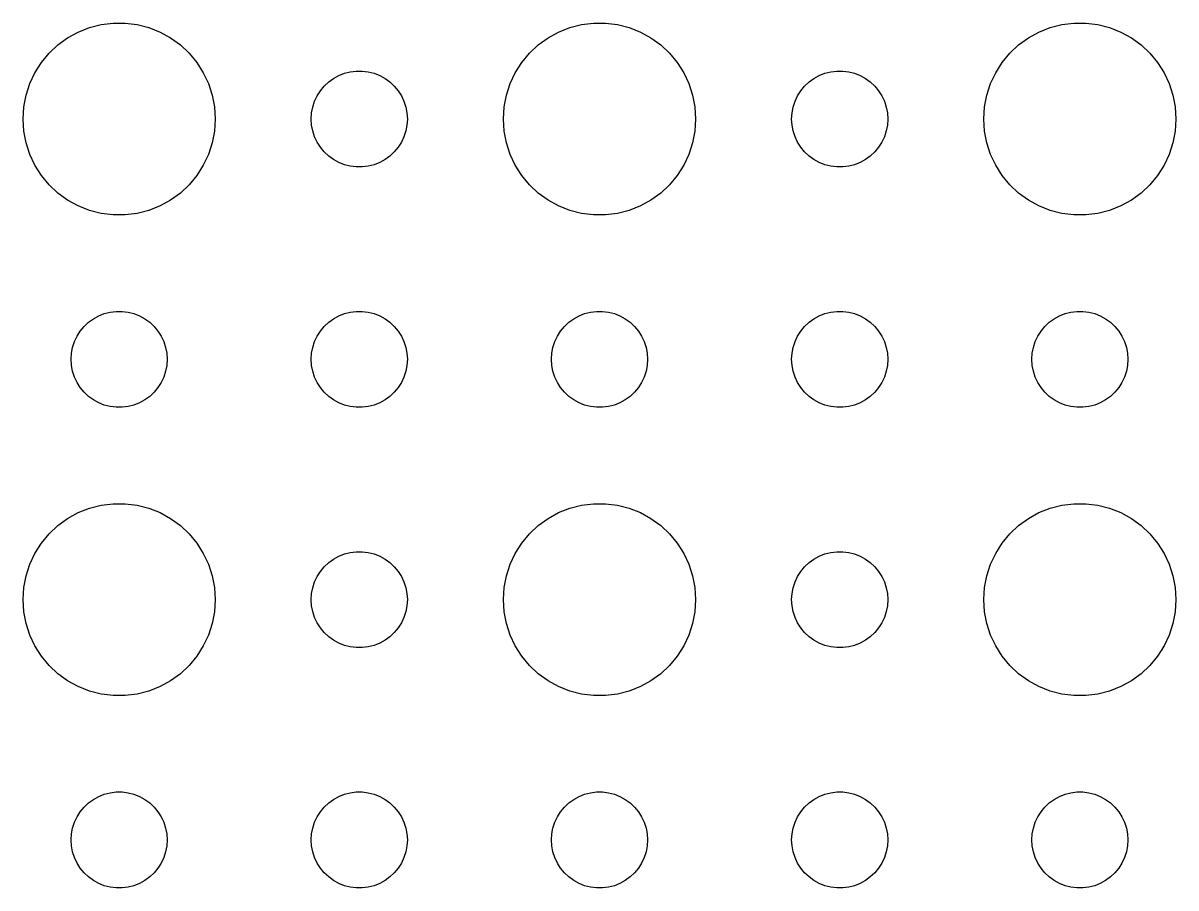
# Model space of a CAD drawing. Header units: metres. Extents: x -150 to 150, y -112 to 112.
# Drawn here: x 34.5 to 70.5, y -84 to -57.01 of the extents above; entities that cross this region are included whole.
import ezdxf

# ---------------------------------------------------------------- set-up
doc = ezdxf.new("R2010")
doc.units = ezdxf.units.M

msp = doc.modelspace()

# ---------------------------------------------------------------- linework, layer by layer
for p, q in [((36.2227, -57.2855), (36.5729, -57.1468)), ((36.5729, -57.1468), (36.9379, -57.0531)), ((36.9379, -57.0531), (37.3116, -57.0059)), ((37.3116, -57.0059), (37.6884, -57.0059)), ((37.6884, -57.0059), (38.0621, -57.0531)), ((38.0621, -57.0531), (38.427, -57.1468)), ((38.427, -57.1468), (38.7773, -57.2855)), ((51.2227, -57.2855), (51.5729, -57.1468)), ((51.5729, -57.1468), (51.9379, -57.0531)), ((51.9379, -57.0531), (52.3116, -57.0059)), ((52.3116, -57.0059), (52.6884, -57.0059)), ((52.6884, -57.0059), (53.0621, -57.0531)), ((53.0621, -57.0531), (53.427, -57.1468)), ((53.427, -57.1468), (53.7773, -57.2855)), ((66.2227, -57.2855), (66.573, -57.1468)), ((66.573, -57.1468), (66.9379, -57.0531)), ((66.9379, -57.0531), (67.3116, -57.0059)), ((67.3116, -57.0059), (67.6884, -57.0059)), ((67.6884, -57.0059), (68.0621, -57.0531)), ((68.0621, -57.0531), (68.427, -57.1468)), ((68.427, -57.1468), (68.7773, -57.2855)), ((35.5877, -57.6885), (35.8925, -57.467)), ((35.8925, -57.467), (36.2227, -57.2855)), ((38.7773, -57.2855), (39.1075, -57.467)), ((39.1075, -57.467), (39.4123, -57.6885)), ((50.5877, -57.6885), (50.8925, -57.467)), ((50.8925, -57.467), (51.2227, -57.2855)), ((53.7773, -57.2855), (54.1075, -57.467)), ((54.1075, -57.467), (54.4123, -57.6885)), ((65.5877, -57.6885), (65.8925, -57.467)), ((65.8925, -57.467), (66.2227, -57.2855)), ((68.7773, -57.2855), (69.1075, -57.467)), ((69.1075, -57.467), (69.4123, -57.6885)), ((35.0729, -58.2366), (35.3131, -57.9464)), ((35.3131, -57.9464), (35.5877, -57.6885)), ((39.4123, -57.6885), (39.6869, -57.9464)), ((39.6869, -57.9464), (39.927, -58.2366)), ((50.0729, -58.2366), (50.3131, -57.9464)), ((50.3131, -57.9464), (50.5877, -57.6885)), ((54.4123, -57.6885), (54.6869, -57.9464)), ((54.6869, -57.9464), (54.927, -58.2366)), ((65.073, -58.2366), (65.3131, -57.9464)), ((65.3131, -57.9464), (65.5877, -57.6885)), ((69.4123, -57.6885), (69.6869, -57.9464)), ((69.6869, -57.9464), (69.927, -58.2366)), ((34.8711, -58.5547), (35.0729, -58.2366)), ((39.927, -58.2366), (40.1289, -58.5547)), ((49.8711, -58.5547), (50.0729, -58.2366)), ((54.927, -58.2366), (55.1289, -58.5547)), ((64.8711, -58.5547), (65.073, -58.2366)), ((69.927, -58.2366), (70.1289, -58.5547)), ((34.7107, -58.8956), (34.8711, -58.5547)), ((40.1289, -58.5547), (40.2893, -58.8956)), ((44.1963, -58.7335), (44.3613, -58.6428)), ((44.3613, -58.6428), (44.5365, -58.5734)), ((44.5365, -58.5734), (44.7189, -58.5266)), ((44.7189, -58.5266), (44.9058, -58.503)), ((44.9058, -58.503), (45.0942, -58.503)), ((45.0942, -58.503), (45.2811, -58.5266)), ((45.2811, -58.5266), (45.4635, -58.5734)), ((45.4635, -58.5734), (45.6387, -58.6428)), ((45.6387, -58.6428), (45.8037, -58.7335)), ((49.7107, -58.8956), (49.8711, -58.5547)), ((55.1289, -58.5547), (55.2893, -58.8956)), ((59.1963, -58.7335), (59.3613, -58.6428)), ((59.3613, -58.6428), (59.5365, -58.5734)), ((59.5365, -58.5734), (59.7189, -58.5266)), ((59.7189, -58.5266), (59.9058, -58.503)), ((59.9058, -58.503), (60.0942, -58.503)), ((60.0942, -58.503), (60.2811, -58.5266)), ((60.2811, -58.5266), (60.4635, -58.5734)), ((60.4635, -58.5734), (60.6387, -58.6428)), ((60.6387, -58.6428), (60.8037, -58.7335)), ((64.7107, -58.8956), (64.8711, -58.5547)), ((70.1289, -58.5547), (70.2893, -58.8956)), ((34.5942, -59.2539), (34.7107, -58.8956)), ((40.2893, -58.8956), (40.4057, -59.2539)), ((43.7865, -59.1183), (43.9065, -58.9732)), ((43.9065, -58.9732), (44.0439, -58.8442)), ((44.0439, -58.8442), (44.1963, -58.7335)), ((45.8037, -58.7335), (45.9561, -58.8442)), ((45.9561, -58.8442), (46.0934, -58.9732)), ((46.0934, -58.9732), (46.2135, -59.1183)), ((49.5942, -59.2539), (49.7107, -58.8956)), ((55.2893, -58.8956), (55.4057, -59.2539)), ((58.7865, -59.1183), (58.9065, -58.9732)), ((58.9065, -58.9732), (59.0439, -58.8442)), ((59.0439, -58.8442), (59.1963, -58.7335)), ((60.8037, -58.7335), (60.9561, -58.8442)), ((60.9561, -58.8442), (61.0934, -58.9732)), ((61.0934, -58.9732), (61.2135, -59.1183)), ((64.5943, -59.2539), (64.7107, -58.8956)), ((70.2893, -58.8956), (70.4057, -59.2539)), ((34.5237, -59.624), (34.5942, -59.2539)), ((40.4057, -59.2539), (40.4763, -59.624)), ((43.6053, -59.4478), (43.6855, -59.2774)), ((43.6855, -59.2774), (43.7865, -59.1183)), ((46.2135, -59.1183), (46.3145, -59.2774)), ((46.3145, -59.2774), (46.3947, -59.4478)), ((49.5237, -59.624), (49.5942, -59.2539)), ((55.4057, -59.2539), (55.4763, -59.624)), ((58.6053, -59.4478), (58.6855, -59.2774)), ((58.6855, -59.2774), (58.7865, -59.1183)), ((61.2135, -59.1183), (61.3145, -59.2774)), ((61.3145, -59.2774), (61.3947, -59.4478)), ((64.5237, -59.624), (64.5943, -59.2539)), ((70.4057, -59.2539), (70.4763, -59.624)), ((34.5, -60), (34.5237, -59.624)), ((40.4763, -59.624), (40.5, -60)), ((43.5118, -59.812), (43.5471, -59.627)), ((43.5471, -59.627), (43.6053, -59.4478)), ((46.3947, -59.4478), (46.4529, -59.627)), ((46.4529, -59.627), (46.4882, -59.812)), ((49.5, -60), (49.5237, -59.624)), ((55.4763, -59.624), (55.5, -60)), ((58.5118, -59.812), (58.5471, -59.627)), ((58.5471, -59.627), (58.6053, -59.4478)), ((61.3947, -59.4478), (61.4529, -59.627)), ((61.4529, -59.627), (61.4882, -59.812)), ((64.5, -60), (64.5237, -59.624)), ((70.4763, -59.624), (70.5, -60)), ((34.5237, -60.376), (34.5, -60)), ((40.5, -60), (40.4763, -60.376)), ((43.5, -60), (43.5118, -59.812)), ((43.5118, -60.188), (43.5, -60)), ((46.4882, -59.812), (46.5, -60)), ((46.5, -60), (46.4882, -60.188)), ((49.5237, -60.376), (49.5, -60)), ((55.5, -60), (55.4763, -60.376)), ((58.5, -60), (58.5118, -59.812)), ((58.5118, -60.188), (58.5, -60)), ((61.4882, -59.812), (61.5, -60)), ((61.5, -60), (61.4882, -60.188)), ((64.5237, -60.376), (64.5, -60)), ((70.5, -60), (70.4763, -60.376)), ((34.5942, -60.7461), (34.5237, -60.376)), ((40.4763, -60.376), (40.4057, -60.7461)), ((43.5471, -60.373), (43.5118, -60.188)), ((43.6053, -60.5522), (43.5471, -60.373)), ((46.4529, -60.373), (46.3947, -60.5522)), ((46.4882, -60.188), (46.4529, -60.373)), ((49.5942, -60.7461), (49.5237, -60.376)), ((55.4763, -60.376), (55.4057, -60.7461)), ((58.5471, -60.373), (58.5118, -60.188)), ((58.6053, -60.5522), (58.5471, -60.373)), ((61.4529, -60.373), (61.3947, -60.5522)), ((61.4882, -60.188), (61.4529, -60.373)), ((64.5943, -60.7461), (64.5237, -60.376)), ((70.4763, -60.376), (70.4057, -60.7461)), ((34.7107, -61.1044), (34.5942, -60.7461)), ((40.4057, -60.7461), (40.2893, -61.1044)), ((43.6855, -60.7226), (43.6053, -60.5522)), ((43.7865, -60.8817), (43.6855, -60.7226)), ((46.3145, -60.7226), (46.2135, -60.8817)), ((46.3947, -60.5522), (46.3145, -60.7226)), ((49.7107, -61.1044), (49.5942, -60.7461)), ((55.4057, -60.7461), (55.2893, -61.1044)), ((58.6855, -60.7226), (58.6053, -60.5522)), ((58.7865, -60.8817), (58.6855, -60.7226)), ((61.3145, -60.7226), (61.2135, -60.8817)), ((61.3947, -60.5522), (61.3145, -60.7226)), ((64.7107, -61.1044), (64.5943, -60.7461)), ((70.4057, -60.7461), (70.2893, -61.1044)), ((34.8711, -61.4453), (34.7107, -61.1044)), ((40.2893, -61.1044), (40.1289, -61.4453)), ((43.9065, -61.0268), (43.7865, -60.8817)), ((44.0439, -61.1558), (43.9065, -61.0268)), ((44.1963, -61.2665), (44.0439, -61.1558)), ((45.9561, -61.1558), (45.8037, -61.2665)), ((46.0934, -61.0268), (45.9561, -61.1558)), ((46.2135, -60.8817), (46.0934, -61.0268)), ((49.8711, -61.4453), (49.7107, -61.1044)), ((55.2893, -61.1044), (55.1289, -61.4453)), ((58.9065, -61.0268), (58.7865, -60.8817)), ((59.0439, -61.1558), (58.9065, -61.0268)), ((59.1963, -61.2665), (59.0439, -61.1558)), ((60.9561, -61.1558), (60.8037, -61.2665)), ((61.0934, -61.0268), (60.9561, -61.1558)), ((61.2135, -60.8817), (61.0934, -61.0268)), ((64.8711, -61.4453), (64.7107, -61.1044)), ((70.2893, -61.1044), (70.1289, -61.4453)), ((35.0729, -61.7634), (34.8711, -61.4453)), ((40.1289, -61.4453), (39.927, -61.7634)), ((44.3613, -61.3572), (44.1963, -61.2665)), ((44.5365, -61.4266), (44.3613, -61.3572)), ((44.7189, -61.4734), (44.5365, -61.4266)), ((44.9058, -61.497), (44.7189, -61.4734)), ((45.0942, -61.497), (44.9058, -61.497)), ((45.2811, -61.4734), (45.0942, -61.497)), ((45.4635, -61.4266), (45.2811, -61.4734)), ((45.6387, -61.3572), (45.4635, -61.4266)), ((45.8037, -61.2665), (45.6387, -61.3572)), ((50.0729, -61.7634), (49.8711, -61.4453)), ((55.1289, -61.4453), (54.927, -61.7634)), ((59.3613, -61.3572), (59.1963, -61.2665)), ((59.5365, -61.4266), (59.3613, -61.3572)), ((59.7189, -61.4734), (59.5365, -61.4266)), ((59.9058, -61.497), (59.7189, -61.4734)), ((60.0942, -61.497), (59.9058, -61.497)), ((60.2811, -61.4734), (60.0942, -61.497)), ((60.4635, -61.4266), (60.2811, -61.4734)), ((60.6387, -61.3572), (60.4635, -61.4266)), ((60.8037, -61.2665), (60.6387, -61.3572)), ((65.073, -61.7634), (64.8711, -61.4453)), ((70.1289, -61.4453), (69.927, -61.7634)), ((35.3131, -62.0536), (35.0729, -61.7634)), ((39.927, -61.7634), (39.6869, -62.0536)), ((50.3131, -62.0536), (50.0729, -61.7634)), ((54.927, -61.7634), (54.6869, -62.0536)), ((65.3131, -62.0536), (65.073, -61.7634)), ((69.927, -61.7634), (69.6869, -62.0536)), ((35.5877, -62.3115), (35.3131, -62.0536)), ((39.6869, -62.0536), (39.4123, -62.3115)), ((50.5877, -62.3115), (50.3131, -62.0536)), ((54.6869, -62.0536), (54.4123, -62.3115)), ((65.5877, -62.3115), (65.3131, -62.0536)), ((69.6869, -62.0536), (69.4123, -62.3115)), ((35.8925, -62.533), (35.5877, -62.3115)), ((36.2227, -62.7145), (35.8925, -62.533)), ((39.1075, -62.533), (38.7773, -62.7145)), ((39.4123, -62.3115), (39.1075, -62.533)), ((50.8925, -62.533), (50.5877, -62.3115)), ((51.2227, -62.7145), (50.8925, -62.533)), ((54.1075, -62.533), (53.7773, -62.7145)), ((54.4123, -62.3115), (54.1075, -62.533)), ((65.8925, -62.533), (65.5877, -62.3115)), ((66.2227, -62.7145), (65.8925, -62.533)), ((69.1075, -62.533), (68.7773, -62.7145)), ((69.4123, -62.3115), (69.1075, -62.533)), ((36.5729, -62.8532), (36.2227, -62.7145)), ((36.9379, -62.9469), (36.5729, -62.8532)), ((37.3116, -62.9941), (36.9379, -62.9469)), ((37.6884, -62.9941), (37.3116, -62.9941)), ((38.0621, -62.9469), (37.6884, -62.9941)), ((38.427, -62.8532), (38.0621, -62.9469)), ((38.7773, -62.7145), (38.427, -62.8532)), ((51.5729, -62.8532), (51.2227, -62.7145)), ((51.9379, -62.9469), (51.5729, -62.8532)), ((52.3116, -62.9941), (51.9379, -62.9469)), ((52.6884, -62.9941), (52.3116, -62.9941)), ((53.0621, -62.9469), (52.6884, -62.9941)), ((53.427, -62.8532), (53.0621, -62.9469)), ((53.7773, -62.7145), (53.427, -62.8532)), ((66.573, -62.8532), (66.2227, -62.7145)), ((66.9379, -62.9469), (66.573, -62.8532)), ((67.3116, -62.9941), (66.9379, -62.9469)), ((67.6884, -62.9941), (67.3116, -62.9941)), ((68.0621, -62.9469), (67.6884, -62.9941)), ((68.427, -62.8532), (68.0621, -62.9469)), ((68.7773, -62.7145), (68.427, -62.8532)), ((36.5439, -66.3442), (36.6963, -66.2335)), ((36.6963, -66.2335), (36.8613, -66.1428)), ((36.8613, -66.1428), (37.0365, -66.0734)), ((37.0365, -66.0734), (37.2189, -66.0266)), ((37.2189, -66.0266), (37.4058, -66.003)), ((37.4058, -66.003), (37.5942, -66.003)), ((37.5942, -66.003), (37.7811, -66.0266)), ((37.7811, -66.0266), (37.9635, -66.0734)), ((37.9635, -66.0734), (38.1387, -66.1428)), ((38.1387, -66.1428), (38.3037, -66.2335)), ((38.3037, -66.2335), (38.4561, -66.3442)), ((44.0439, -66.3442), (44.1963, -66.2335)), ((44.1963, -66.2335), (44.3613, -66.1428)), ((44.3613, -66.1428), (44.5365, -66.0734)), ((44.5365, -66.0734), (44.7189, -66.0266)), ((44.7189, -66.0266), (44.9058, -66.003)), ((44.9058, -66.003), (45.0942, -66.003)), ((45.0942, -66.003), (45.2811, -66.0266)), ((45.2811, -66.0266), (45.4635, -66.0734)), ((45.4635, -66.0734), (45.6387, -66.1428)), ((45.6387, -66.1428), (45.8037, -66.2335)), ((45.8037, -66.2335), (45.9561, -66.3442)), ((51.5439, -66.3442), (51.6963, -66.2335)), ((51.6963, -66.2335), (51.8613, -66.1428)), ((51.8613, -66.1428), (52.0365, -66.0734)), ((52.0365, -66.0734), (52.2189, -66.0266)), ((52.2189, -66.0266), (52.4058, -66.003)), ((52.4058, -66.003), (52.5942, -66.003)), ((52.5942, -66.003), (52.7811, -66.0266)), ((52.7811, -66.0266), (52.9635, -66.0734)), ((52.9635, -66.0734), (53.1387, -66.1428)), ((53.1387, -66.1428), (53.3037, -66.2335)), ((53.3037, -66.2335), (53.4561, -66.3442)), ((59.0439, -66.3442), (59.1963, -66.2335)), ((59.1963, -66.2335), (59.3613, -66.1428)), ((59.3613, -66.1428), (59.5365, -66.0734)), ((59.5365, -66.0734), (59.7189, -66.0266)), ((59.7189, -66.0266), (59.9058, -66.003)), ((59.9058, -66.003), (60.0942, -66.003)), ((60.0942, -66.003), (60.2811, -66.0266)), ((60.2811, -66.0266), (60.4635, -66.0734)), ((60.4635, -66.0734), (60.6387, -66.1428)), ((60.6387, -66.1428), (60.8037, -66.2335)), ((60.8037, -66.2335), (60.9561, -66.3442)), ((66.5439, -66.3442), (66.6963, -66.2335)), ((66.6963, -66.2335), (66.8613, -66.1428)), ((66.8613, -66.1428), (67.0365, -66.0734)), ((67.0365, -66.0734), (67.2189, -66.0266)), ((67.2189, -66.0266), (67.4058, -66.003)), ((67.4058, -66.003), (67.5942, -66.003)), ((67.5942, -66.003), (67.7811, -66.0266)), ((67.7811, -66.0266), (67.9635, -66.0734)), ((67.9635, -66.0734), (68.1387, -66.1428)), ((68.1387, -66.1428), (68.3037, -66.2335)), ((68.3037, -66.2335), (68.4561, -66.3442)), ((36.2865, -66.6183), (36.4065, -66.4732)), ((36.4065, -66.4732), (36.5439, -66.3442)), ((38.4561, -66.3442), (38.5934, -66.4732)), ((38.5934, -66.4732), (38.7135, -66.6183)), ((43.7865, -66.6183), (43.9065, -66.4732)), ((43.9065, -66.4732), (44.0439, -66.3442)), ((45.9561, -66.3442), (46.0934, -66.4732)), ((46.0934, -66.4732), (46.2135, -66.6183)), ((51.2865, -66.6183), (51.4065, -66.4732)), ((51.4065, -66.4732), (51.5439, -66.3442)), ((53.4561, -66.3442), (53.5934, -66.4732)), ((53.5934, -66.4732), (53.7135, -66.6183)), ((58.7865, -66.6183), (58.9065, -66.4732)), ((58.9065, -66.4732), (59.0439, -66.3442)), ((60.9561, -66.3442), (61.0934, -66.4732)), ((61.0934, -66.4732), (61.2135, -66.6183)), ((66.2865, -66.6183), (66.4065, -66.4732)), ((66.4065, -66.4732), (66.5439, -66.3442)), ((68.4561, -66.3442), (68.5934, -66.4732)), ((68.5934, -66.4732), (68.7135, -66.6183)), ((36.0471, -67.127), (36.1053, -66.9478)), ((36.1053, -66.9478), (36.1855, -66.7774)), ((36.1855, -66.7774), (36.2865, -66.6183)), ((38.7135, -66.6183), (38.8145, -66.7774)), ((38.8145, -66.7774), (38.8947, -66.9478)), ((38.8947, -66.9478), (38.9529, -67.127)), ((43.5471, -67.127), (43.6053, -66.9478)), ((43.6053, -66.9478), (43.6855, -66.7774)), ((43.6855, -66.7774), (43.7865, -66.6183)), ((46.2135, -66.6183), (46.3145, -66.7774)), ((46.3145, -66.7774), (46.3947, -66.9478)), ((46.3947, -66.9478), (46.4529, -67.127)), ((51.0471, -67.127), (51.1053, -66.9478)), ((51.1053, -66.9478), (51.1855, -66.7774)), ((51.1855, -66.7774), (51.2865, -66.6183)), ((53.7135, -66.6183), (53.8145, -66.7774)), ((53.8145, -66.7774), (53.8947, -66.9478)), ((53.8947, -66.9478), (53.9529, -67.127)), ((58.5471, -67.127), (58.6053, -66.9478)), ((58.6053, -66.9478), (58.6855, -66.7774)), ((58.6855, -66.7774), (58.7865, -66.6183)), ((61.2135, -66.6183), (61.3145, -66.7774)), ((61.3145, -66.7774), (61.3947, -66.9478)), ((61.3947, -66.9478), (61.4529, -67.127)), ((66.0471, -67.127), (66.1053, -66.9478)), ((66.1053, -66.9478), (66.1855, -66.7774)), ((66.1855, -66.7774), (66.2865, -66.6183)), ((68.7135, -66.6183), (68.8145, -66.7774)), ((68.8145, -66.7774), (68.8947, -66.9478)), ((68.8947, -66.9478), (68.9529, -67.127)), ((36, -67.5), (36.0118, -67.312)), ((36.0118, -67.312), (36.0471, -67.127)), ((38.9529, -67.127), (38.9882, -67.312)), ((38.9882, -67.312), (39, -67.5)), ((43.5, -67.5), (43.5118, -67.312)), ((43.5118, -67.312), (43.5471, -67.127)), ((46.4529, -67.127), (46.4882, -67.312)), ((46.4882, -67.312), (46.5, -67.5)), ((51, -67.5), (51.0118, -67.312)), ((51.0118, -67.312), (51.0471, -67.127)), ((53.9529, -67.127), (53.9882, -67.312)), ((53.9882, -67.312), (54, -67.5)), ((58.5, -67.5), (58.5118, -67.312)), ((58.5118, -67.312), (58.5471, -67.127)), ((61.4529, -67.127), (61.4882, -67.312)), ((61.4882, -67.312), (61.5, -67.5)), ((66, -67.5), (66.0118, -67.312)), ((66.0118, -67.312), (66.0471, -67.127)), ((68.9529, -67.127), (68.9882, -67.312)), ((68.9882, -67.312), (69, -67.5)), ((36.0118, -67.688), (36, -67.5)), ((39, -67.5), (38.9882, -67.688)), ((43.5118, -67.688), (43.5, -67.5)), ((46.5, -67.5), (46.4882, -67.688)), ((51.0118, -67.688), (51, -67.5)), ((54, -67.5), (53.9882, -67.688)), ((58.5118, -67.688), (58.5, -67.5)), ((61.5, -67.5), (61.4882, -67.688)), ((66.0118, -67.688), (66, -67.5)), ((69, -67.5), (68.9882, -67.688)), ((36.0471, -67.873), (36.0118, -67.688)), ((36.1053, -68.0522), (36.0471, -67.873)), ((38.9529, -67.873), (38.8947, -68.0522)), ((38.9882, -67.688), (38.9529, -67.873)), ((43.5471, -67.873), (43.5118, -67.688)), ((43.6053, -68.0522), (43.5471, -67.873)), ((46.4529, -67.873), (46.3947, -68.0522)), ((46.4882, -67.688), (46.4529, -67.873)), ((51.0471, -67.873), (51.0118, -67.688)), ((51.1053, -68.0522), (51.0471, -67.873)), ((53.9529, -67.873), (53.8947, -68.0522)), ((53.9882, -67.688), (53.9529, -67.873)), ((58.5471, -67.873), (58.5118, -67.688)), ((58.6053, -68.0522), (58.5471, -67.873)), ((61.4529, -67.873), (61.3947, -68.0522)), ((61.4882, -67.688), (61.4529, -67.873)), ((66.0471, -67.873), (66.0118, -67.688)), ((66.1053, -68.0522), (66.0471, -67.873)), ((68.9529, -67.873), (68.8947, -68.0522)), ((68.9882, -67.688), (68.9529, -67.873)), ((36.1855, -68.2226), (36.1053, -68.0522)), ((36.2865, -68.3817), (36.1855, -68.2226)), ((36.4065, -68.5268), (36.2865, -68.3817)), ((38.7135, -68.3817), (38.5934, -68.5268)), ((38.8145, -68.2226), (38.7135, -68.3817)), ((38.8947, -68.0522), (38.8145, -68.2226)), ((43.6855, -68.2226), (43.6053, -68.0522)), ((43.7865, -68.3817), (43.6855, -68.2226)), ((43.9065, -68.5268), (43.7865, -68.3817)), ((46.2135, -68.3817), (46.0934, -68.5268)), ((46.3145, -68.2226), (46.2135, -68.3817)), ((46.3947, -68.0522), (46.3145, -68.2226)), ((51.1855, -68.2226), (51.1053, -68.0522)), ((51.2865, -68.3817), (51.1855, -68.2226)), ((51.4065, -68.5268), (51.2865, -68.3817)), ((53.7135, -68.3817), (53.5934, -68.5268)), ((53.8145, -68.2226), (53.7135, -68.3817)), ((53.8947, -68.0522), (53.8145, -68.2226)), ((58.6855, -68.2226), (58.6053, -68.0522)), ((58.7865, -68.3817), (58.6855, -68.2226)), ((58.9065, -68.5268), (58.7865, -68.3817)), ((61.2135, -68.3817), (61.0934, -68.5268)), ((61.3145, -68.2226), (61.2135, -68.3817)), ((61.3947, -68.0522), (61.3145, -68.2226)), ((66.1855, -68.2226), (66.1053, -68.0522)), ((66.2865, -68.3817), (66.1855, -68.2226)), ((66.4065, -68.5268), (66.2865, -68.3817)), ((68.7135, -68.3817), (68.5934, -68.5268)), ((68.8145, -68.2226), (68.7135, -68.3817)), ((68.8947, -68.0522), (68.8145, -68.2226)), ((36.5439, -68.6558), (36.4065, -68.5268)), ((36.6963, -68.7665), (36.5439, -68.6558)), ((38.4561, -68.6558), (38.3037, -68.7665)), ((38.5934, -68.5268), (38.4561, -68.6558)), ((44.0439, -68.6558), (43.9065, -68.5268)), ((44.1963, -68.7665), (44.0439, -68.6558)), ((45.9561, -68.6558), (45.8037, -68.7665)), ((46.0934, -68.5268), (45.9561, -68.6558)), ((51.5439, -68.6558), (51.4065, -68.5268)), ((51.6963, -68.7665), (51.5439, -68.6558)), ((53.4561, -68.6558), (53.3037, -68.7665)), ((53.5934, -68.5268), (53.4561, -68.6558)), ((59.0439, -68.6558), (58.9065, -68.5268)), ((59.1963, -68.7665), (59.0439, -68.6558)), ((60.9561, -68.6558), (60.8037, -68.7665)), ((61.0934, -68.5268), (60.9561, -68.6558)), ((66.5439, -68.6558), (66.4065, -68.5268)), ((66.6963, -68.7665), (66.5439, -68.6558)), ((68.4561, -68.6558), (68.3037, -68.7665)), ((68.5934, -68.5268), (68.4561, -68.6558)), ((36.8613, -68.8572), (36.6963, -68.7665)), ((37.0365, -68.9266), (36.8613, -68.8572)), ((37.2189, -68.9734), (37.0365, -68.9266)), ((37.4058, -68.997), (37.2189, -68.9734)), ((37.5942, -68.997), (37.4058, -68.997)), ((37.7811, -68.9734), (37.5942, -68.997)), ((37.9635, -68.9266), (37.7811, -68.9734)), ((38.1387, -68.8572), (37.9635, -68.9266)), ((38.3037, -68.7665), (38.1387, -68.8572)), ((44.3613, -68.8572), (44.1963, -68.7665)), ((44.5365, -68.9266), (44.3613, -68.8572)), ((44.7189, -68.9734), (44.5365, -68.9266)), ((44.9058, -68.997), (44.7189, -68.9734)), ((45.0942, -68.997), (44.9058, -68.997)), ((45.2811, -68.9734), (45.0942, -68.997)), ((45.4635, -68.9266), (45.2811, -68.9734)), ((45.6387, -68.8572), (45.4635, -68.9266)), ((45.8037, -68.7665), (45.6387, -68.8572)), ((51.8613, -68.8572), (51.6963, -68.7665)), ((52.0365, -68.9266), (51.8613, -68.8572)), ((52.2189, -68.9734), (52.0365, -68.9266)), ((52.4058, -68.997), (52.2189, -68.9734)), ((52.5942, -68.997), (52.4058, -68.997)), ((52.7811, -68.9734), (52.5942, -68.997)), ((52.9635, -68.9266), (52.7811, -68.9734)), ((53.1387, -68.8572), (52.9635, -68.9266)), ((53.3037, -68.7665), (53.1387, -68.8572)), ((59.3613, -68.8572), (59.1963, -68.7665)), ((59.5365, -68.9266), (59.3613, -68.8572)), ((59.7189, -68.9734), (59.5365, -68.9266)), ((59.9058, -68.997), (59.7189, -68.9734)), ((60.0942, -68.997), (59.9058, -68.997)), ((60.2811, -68.9734), (60.0942, -68.997)), ((60.4635, -68.9266), (60.2811, -68.9734)), ((60.6387, -68.8572), (60.4635, -68.9266)), ((60.8037, -68.7665), (60.6387, -68.8572)), ((66.8613, -68.8572), (66.6963, -68.7665)), ((67.0365, -68.9266), (66.8613, -68.8572)), ((67.2189, -68.9734), (67.0365, -68.9266)), ((67.4058, -68.997), (67.2189, -68.9734)), ((67.5942, -68.997), (67.4058, -68.997)), ((67.7811, -68.9734), (67.5942, -68.997)), ((67.9635, -68.9266), (67.7811, -68.9734)), ((68.1387, -68.8572), (67.9635, -68.9266)), ((68.3037, -68.7665), (68.1387, -68.8572)), ((35.8925, -72.467), (36.2227, -72.2855)), ((36.2227, -72.2855), (36.5729, -72.1468)), ((36.5729, -72.1468), (36.9379, -72.0531)), ((36.9379, -72.0531), (37.3116, -72.0059)), ((37.3116, -72.0059), (37.6884, -72.0059)), ((37.6884, -72.0059), (38.0621, -72.0531)), ((38.0621, -72.0531), (38.427, -72.1468)), ((38.427, -72.1468), (38.7773, -72.2855)), ((38.7773, -72.2855), (39.1075, -72.467)), ((50.8925, -72.467), (51.2227, -72.2855)), ((51.2227, -72.2855), (51.5729, -72.1468)), ((51.5729, -72.1468), (51.9379, -72.0531)), ((51.9379, -72.0531), (52.3116, -72.0059)), ((52.3116, -72.0059), (52.6884, -72.0059)), ((52.6884, -72.0059), (53.0621, -72.0531)), ((53.0621, -72.0531), (53.427, -72.1468)), ((53.427, -72.1468), (53.7773, -72.2855)), ((53.7773, -72.2855), (54.1075, -72.467)), ((65.8925, -72.467), (66.2227, -72.2855)), ((66.2227, -72.2855), (66.573, -72.1468)), ((66.573, -72.1468), (66.9379, -72.0531)), ((66.9379, -72.0531), (67.3116, -72.0059)), ((67.3116, -72.0059), (67.6884, -72.0059)), ((67.6884, -72.0059), (68.0621, -72.0531)), ((68.0621, -72.0531), (68.427, -72.1468)), ((68.427, -72.1468), (68.7773, -72.2855)), ((68.7773, -72.2855), (69.1075, -72.467)), ((35.3131, -72.9464), (35.5877, -72.6885)), ((35.5877, -72.6885), (35.8925, -72.467)), ((39.1075, -72.467), (39.4123, -72.6885)), ((39.4123, -72.6885), (39.6869, -72.9464)), ((50.3131, -72.9464), (50.5877, -72.6885)), ((50.5877, -72.6885), (50.8925, -72.467)), ((54.1075, -72.467), (54.4123, -72.6885)), ((54.4123, -72.6885), (54.6869, -72.9464)), ((65.3131, -72.9464), (65.5877, -72.6885)), ((65.5877, -72.6885), (65.8925, -72.467)), ((69.1075, -72.467), (69.4123, -72.6885)), ((69.4123, -72.6885), (69.6869, -72.9464)), ((35.0729, -73.2366), (35.3131, -72.9464)), ((39.6869, -72.9464), (39.927, -73.2366)), ((50.0729, -73.2366), (50.3131, -72.9464)), ((54.6869, -72.9464), (54.927, -73.2366)), ((65.073, -73.2366), (65.3131, -72.9464)), ((69.6869, -72.9464), (69.927, -73.2366)), ((34.8711, -73.5547), (35.0729, -73.2366)), ((39.927, -73.2366), (40.1289, -73.5547)), ((49.8711, -73.5547), (50.0729, -73.2366)), ((54.927, -73.2366), (55.1289, -73.5547)), ((64.8711, -73.5547), (65.073, -73.2366)), ((69.927, -73.2366), (70.1289, -73.5547)), ((34.7107, -73.8956), (34.8711, -73.5547)), ((40.1289, -73.5547), (40.2893, -73.8956)), ((44.0439, -73.8442), (44.1963, -73.7335)), ((44.1963, -73.7335), (44.3613, -73.6428)), ((44.3613, -73.6428), (44.5365, -73.5734)), ((44.5365, -73.5734), (44.7189, -73.5266)), ((44.7189, -73.5266), (44.9058, -73.503)), ((44.9058, -73.503), (45.0942, -73.503)), ((45.0942, -73.503), (45.2811, -73.5266)), ((45.2811, -73.5266), (45.4635, -73.5734)), ((45.4635, -73.5734), (45.6387, -73.6428)), ((45.6387, -73.6428), (45.8037, -73.7335)), ((45.8037, -73.7335), (45.9561, -73.8442)), ((49.7107, -73.8956), (49.8711, -73.5547)), ((55.1289, -73.5547), (55.2893, -73.8956)), ((59.0439, -73.8442), (59.1963, -73.7335)), ((59.1963, -73.7335), (59.3613, -73.6428)), ((59.3613, -73.6428), (59.5365, -73.5734)), ((59.5365, -73.5734), (59.7189, -73.5266)), ((59.7189, -73.5266), (59.9058, -73.503)), ((59.9058, -73.503), (60.0942, -73.503)), ((60.0942, -73.503), (60.2811, -73.5266)), ((60.2811, -73.5266), (60.4635, -73.5734)), ((60.4635, -73.5734), (60.6387, -73.6428)), ((60.6387, -73.6428), (60.8037, -73.7335)), ((60.8037, -73.7335), (60.9561, -73.8442)), ((64.7107, -73.8956), (64.8711, -73.5547)), ((70.1289, -73.5547), (70.2893, -73.8956)), ((34.5942, -74.2539), (34.7107, -73.8956)), ((40.2893, -73.8956), (40.4057, -74.2539)), ((43.6855, -74.2774), (43.7865, -74.1183)), ((43.7865, -74.1183), (43.9065, -73.9732)), ((43.9065, -73.9732), (44.0439, -73.8442)), ((45.9561, -73.8442), (46.0934, -73.9732)), ((46.0934, -73.9732), (46.2135, -74.1183)), ((46.2135, -74.1183), (46.3145, -74.2774)), ((49.5942, -74.2539), (49.7107, -73.8956)), ((55.2893, -73.8956), (55.4057, -74.2539)), ((58.6855, -74.2774), (58.7865, -74.1183)), ((58.7865, -74.1183), (58.9065, -73.9732)), ((58.9065, -73.9732), (59.0439, -73.8442)), ((60.9561, -73.8442), (61.0934, -73.9732)), ((61.0934, -73.9732), (61.2135, -74.1183)), ((61.2135, -74.1183), (61.3145, -74.2774)), ((64.5943, -74.2539), (64.7107, -73.8956)), ((70.2893, -73.8956), (70.4057, -74.2539)), ((34.5237, -74.624), (34.5942, -74.2539)), ((40.4057, -74.2539), (40.4763, -74.624)), ((43.5471, -74.627), (43.6053, -74.4478)), ((43.6053, -74.4478), (43.6855, -74.2774)), ((46.3145, -74.2774), (46.3947, -74.4478)), ((46.3947, -74.4478), (46.4529, -74.627)), ((49.5237, -74.624), (49.5942, -74.2539)), ((55.4057, -74.2539), (55.4763, -74.624)), ((58.5471, -74.627), (58.6053, -74.4478)), ((58.6053, -74.4478), (58.6855, -74.2774)), ((61.3145, -74.2774), (61.3947, -74.4478)), ((61.3947, -74.4478), (61.4529, -74.627)), ((64.5237, -74.624), (64.5943, -74.2539)), ((70.4057, -74.2539), (70.4763, -74.624)), ((34.5, -75), (34.5237, -74.624)), ((40.4763, -74.624), (40.5, -75)), ((43.5, -75), (43.5118, -74.812)), ((43.5118, -74.812), (43.5471, -74.627)), ((46.4529, -74.627), (46.4882, -74.812)), ((46.4882, -74.812), (46.5, -75)), ((49.5, -75), (49.5237, -74.624)), ((55.4763, -74.624), (55.5, -75)), ((58.5, -75), (58.5118, -74.812)), ((58.5118, -74.812), (58.5471, -74.627)), ((61.4529, -74.627), (61.4882, -74.812)), ((61.4882, -74.812), (61.5, -75)), ((64.5, -75), (64.5237, -74.624)), ((70.4763, -74.624), (70.5, -75)), ((34.5237, -75.376), (34.5, -75)), ((40.5, -75), (40.4763, -75.376)), ((43.5118, -75.188), (43.5, -75)), ((43.5471, -75.373), (43.5118, -75.188)), ((46.4882, -75.188), (46.4529, -75.373)), ((46.5, -75), (46.4882, -75.188)), ((49.5237, -75.376), (49.5, -75)), ((55.5, -75), (55.4763, -75.376)), ((58.5118, -75.188), (58.5, -75)), ((58.5471, -75.373), (58.5118, -75.188)), ((61.4882, -75.188), (61.4529, -75.373)), ((61.5, -75), (61.4882, -75.188)), ((64.5237, -75.376), (64.5, -75)), ((70.5, -75), (70.4763, -75.376)), ((34.5942, -75.7461), (34.5237, -75.376)), ((40.4763, -75.376), (40.4057, -75.7461)), ((43.6053, -75.5522), (43.5471, -75.373)), ((43.6855, -75.7226), (43.6053, -75.5522)), ((46.3947, -75.5522), (46.3145, -75.7226)), ((46.4529, -75.373), (46.3947, -75.5522)), ((49.5942, -75.7461), (49.5237, -75.376)), ((55.4763, -75.376), (55.4057, -75.7461)), ((58.6053, -75.5522), (58.5471, -75.373)), ((58.6855, -75.7226), (58.6053, -75.5522)), ((61.3947, -75.5522), (61.3145, -75.7226)), ((61.4529, -75.373), (61.3947, -75.5522)), ((64.5943, -75.7461), (64.5237, -75.376)), ((70.4763, -75.376), (70.4057, -75.7461)), ((34.7107, -76.1044), (34.5942, -75.7461)), ((40.4057, -75.7461), (40.2893, -76.1044)), ((43.7865, -75.8817), (43.6855, -75.7226)), ((43.9065, -76.0268), (43.7865, -75.8817)), ((46.2135, -75.8817), (46.0934, -76.0268)), ((46.3145, -75.7226), (46.2135, -75.8817)), ((49.7107, -76.1044), (49.5942, -75.7461)), ((55.4057, -75.7461), (55.2893, -76.1044)), ((58.7865, -75.8817), (58.6855, -75.7226)), ((58.9065, -76.0268), (58.7865, -75.8817)), ((61.2135, -75.8817), (61.0934, -76.0268)), ((61.3145, -75.7226), (61.2135, -75.8817)), ((64.7107, -76.1044), (64.5943, -75.7461)), ((70.4057, -75.7461), (70.2893, -76.1044)), ((34.8711, -76.4453), (34.7107, -76.1044)), ((40.2893, -76.1044), (40.1289, -76.4453)), ((44.0439, -76.1558), (43.9065, -76.0268)), ((44.1963, -76.2665), (44.0439, -76.1558)), ((44.3613, -76.3572), (44.1963, -76.2665)), ((45.8037, -76.2665), (45.6387, -76.3572)), ((45.9561, -76.1558), (45.8037, -76.2665)), ((46.0934, -76.0268), (45.9561, -76.1558)), ((49.8711, -76.4453), (49.7107, -76.1044)), ((55.2893, -76.1044), (55.1289, -76.4453)), ((59.0439, -76.1558), (58.9065, -76.0268)), ((59.1963, -76.2665), (59.0439, -76.1558)), ((59.3613, -76.3572), (59.1963, -76.2665)), ((60.8037, -76.2665), (60.6387, -76.3572)), ((60.9561, -76.1558), (60.8037, -76.2665)), ((61.0934, -76.0268), (60.9561, -76.1558)), ((64.8711, -76.4453), (64.7107, -76.1044)), ((70.2893, -76.1044), (70.1289, -76.4453)), ((35.0729, -76.7634), (34.8711, -76.4453)), ((40.1289, -76.4453), (39.927, -76.7634)), ((44.5365, -76.4266), (44.3613, -76.3572)), ((44.7189, -76.4734), (44.5365, -76.4266)), ((44.9058, -76.497), (44.7189, -76.4734)), ((45.0942, -76.497), (44.9058, -76.497)), ((45.2811, -76.4734), (45.0942, -76.497)), ((45.4635, -76.4266), (45.2811, -76.4734)), ((45.6387, -76.3572), (45.4635, -76.4266)), ((50.0729, -76.7634), (49.8711, -76.4453)), ((55.1289, -76.4453), (54.927, -76.7634)), ((59.5365, -76.4266), (59.3613, -76.3572)), ((59.7189, -76.4734), (59.5365, -76.4266)), ((59.9058, -76.497), (59.7189, -76.4734)), ((60.0942, -76.497), (59.9058, -76.497)), ((60.2811, -76.4734), (60.0942, -76.497)), ((60.4635, -76.4266), (60.2811, -76.4734)), ((60.6387, -76.3572), (60.4635, -76.4266)), ((65.073, -76.7634), (64.8711, -76.4453)), ((70.1289, -76.4453), (69.927, -76.7634)), ((35.3131, -77.0536), (35.0729, -76.7634)), ((39.927, -76.7634), (39.6869, -77.0536)), ((50.3131, -77.0536), (50.0729, -76.7634)), ((54.927, -76.7634), (54.6869, -77.0536)), ((65.3131, -77.0536), (65.073, -76.7634)), ((69.927, -76.7634), (69.6869, -77.0536)), ((35.5877, -77.3115), (35.3131, -77.0536)), ((35.8925, -77.533), (35.5877, -77.3115)), ((39.4123, -77.3115), (39.1075, -77.533)), ((39.6869, -77.0536), (39.4123, -77.3115)), ((50.5877, -77.3115), (50.3131, -77.0536)), ((50.8925, -77.533), (50.5877, -77.3115)), ((54.4123, -77.3115), (54.1075, -77.533)), ((54.6869, -77.0536), (54.4123, -77.3115)), ((65.5877, -77.3115), (65.3131, -77.0536)), ((65.8925, -77.533), (65.5877, -77.3115)), ((69.4123, -77.3115), (69.1075, -77.533)), ((69.6869, -77.0536), (69.4123, -77.3115)), ((36.2227, -77.7145), (35.8925, -77.533)), ((36.5729, -77.8532), (36.2227, -77.7145)), ((38.7773, -77.7145), (38.427, -77.8532)), ((39.1075, -77.533), (38.7773, -77.7145)), ((51.2227, -77.7145), (50.8925, -77.533)), ((51.5729, -77.8532), (51.2227, -77.7145)), ((53.7773, -77.7145), (53.427, -77.8532)), ((54.1075, -77.533), (53.7773, -77.7145)), ((66.2227, -77.7145), (65.8925, -77.533)), ((66.573, -77.8532), (66.2227, -77.7145)), ((68.7773, -77.7145), (68.427, -77.8532)), ((69.1075, -77.533), (68.7773, -77.7145)), ((36.9379, -77.9469), (36.5729, -77.8532)), ((37.3116, -77.9941), (36.9379, -77.9469)), ((37.6884, -77.9941), (37.3116, -77.9941)), ((38.0621, -77.9469), (37.6884, -77.9941)), ((38.427, -77.8532), (38.0621, -77.9469)), ((51.9379, -77.9469), (51.5729, -77.8532)), ((52.3116, -77.9941), (51.9379, -77.9469)), ((52.6884, -77.9941), (52.3116, -77.9941)), ((53.0621, -77.9469), (52.6884, -77.9941)), ((53.427, -77.8532), (53.0621, -77.9469)), ((66.9379, -77.9469), (66.573, -77.8532)), ((67.3116, -77.9941), (66.9379, -77.9469)), ((67.6884, -77.9941), (67.3116, -77.9941)), ((68.0621, -77.9469), (67.6884, -77.9941)), ((68.427, -77.8532), (68.0621, -77.9469)), ((36.4065, -81.4732), (36.5439, -81.3442)), ((36.5439, -81.3442), (36.6963, -81.2335)), ((36.6963, -81.2335), (36.8613, -81.1428)), ((36.8613, -81.1428), (37.0365, -81.0734)), ((37.0365, -81.0734), (37.2189, -81.0266)), ((37.2189, -81.0266), (37.4058, -81.003)), ((37.4058, -81.003), (37.5942, -81.003)), ((37.5942, -81.003), (37.7811, -81.0266)), ((37.7811, -81.0266), (37.9635, -81.0734)), ((37.9635, -81.0734), (38.1387, -81.1428)), ((38.1387, -81.1428), (38.3037, -81.2335)), ((38.3037, -81.2335), (38.4561, -81.3442)), ((38.4561, -81.3442), (38.5934, -81.4732)), ((43.9065, -81.4732), (44.0439, -81.3442)), ((44.0439, -81.3442), (44.1963, -81.2335)), ((44.1963, -81.2335), (44.3613, -81.1428)), ((44.3613, -81.1428), (44.5365, -81.0734)), ((44.5365, -81.0734), (44.7189, -81.0266)), ((44.7189, -81.0266), (44.9058, -81.003)), ((44.9058, -81.003), (45.0942, -81.003)), ((45.0942, -81.003), (45.2811, -81.0266)), ((45.2811, -81.0266), (45.4635, -81.0734)), ((45.4635, -81.0734), (45.6387, -81.1428)), ((45.6387, -81.1428), (45.8037, -81.2335)), ((45.8037, -81.2335), (45.9561, -81.3442)), ((45.9561, -81.3442), (46.0934, -81.4732)), ((51.4065, -81.4732), (51.5439, -81.3442)), ((51.5439, -81.3442), (51.6963, -81.2335)), ((51.6963, -81.2335), (51.8613, -81.1428)), ((51.8613, -81.1428), (52.0365, -81.0734)), ((52.0365, -81.0734), (52.2189, -81.0266)), ((52.2189, -81.0266), (52.4058, -81.003)), ((52.4058, -81.003), (52.5942, -81.003)), ((52.5942, -81.003), (52.7811, -81.0266)), ((52.7811, -81.0266), (52.9635, -81.0734)), ((52.9635, -81.0734), (53.1387, -81.1428)), ((53.1387, -81.1428), (53.3037, -81.2335)), ((53.3037, -81.2335), (53.4561, -81.3442)), ((53.4561, -81.3442), (53.5934, -81.4732)), ((58.9065, -81.4732), (59.0439, -81.3442)), ((59.0439, -81.3442), (59.1963, -81.2335)), ((59.1963, -81.2335), (59.3613, -81.1428)), ((59.3613, -81.1428), (59.5365, -81.0734)), ((59.5365, -81.0734), (59.7189, -81.0266)), ((59.7189, -81.0266), (59.9058, -81.003)), ((59.9058, -81.003), (60.0942, -81.003)), ((60.0942, -81.003), (60.2811, -81.0266)), ((60.2811, -81.0266), (60.4635, -81.0734)), ((60.4635, -81.0734), (60.6387, -81.1428)), ((60.6387, -81.1428), (60.8037, -81.2335)), ((60.8037, -81.2335), (60.9561, -81.3442)), ((60.9561, -81.3442), (61.0934, -81.4732)), ((66.4065, -81.4732), (66.5439, -81.3442)), ((66.5439, -81.3442), (66.6963, -81.2335)), ((66.6963, -81.2335), (66.8613, -81.1428)), ((66.8613, -81.1428), (67.0365, -81.0734)), ((67.0365, -81.0734), (67.2189, -81.0266)), ((67.2189, -81.0266), (67.4058, -81.003)), ((67.4058, -81.003), (67.5942, -81.003)), ((67.5942, -81.003), (67.7811, -81.0266)), ((67.7811, -81.0266), (67.9635, -81.0734)), ((67.9635, -81.0734), (68.1387, -81.1428)), ((68.1387, -81.1428), (68.3037, -81.2335)), ((68.3037, -81.2335), (68.4561, -81.3442)), ((68.4561, -81.3442), (68.5934, -81.4732)), ((36.1855, -81.7774), (36.2865, -81.6183)), ((36.2865, -81.6183), (36.4065, -81.4732)), ((38.5934, -81.4732), (38.7135, -81.6183)), ((38.7135, -81.6183), (38.8145, -81.7774)), ((43.6855, -81.7774), (43.7865, -81.6183)), ((43.7865, -81.6183), (43.9065, -81.4732)), ((46.0934, -81.4732), (46.2135, -81.6183)), ((46.2135, -81.6183), (46.3145, -81.7774)), ((51.1855, -81.7774), (51.2865, -81.6183)), ((51.2865, -81.6183), (51.4065, -81.4732)), ((53.5934, -81.4732), (53.7135, -81.6183)), ((53.7135, -81.6183), (53.8145, -81.7774)), ((58.6855, -81.7774), (58.7865, -81.6183)), ((58.7865, -81.6183), (58.9065, -81.4732)), ((61.0934, -81.4732), (61.2135, -81.6183)), ((61.2135, -81.6183), (61.3145, -81.7774)), ((66.1855, -81.7774), (66.2865, -81.6183)), ((66.2865, -81.6183), (66.4065, -81.4732)), ((68.5934, -81.4732), (68.7135, -81.6183)), ((68.7135, -81.6183), (68.8145, -81.7774)), ((36.0471, -82.127), (36.1053, -81.9478)), ((36.1053, -81.9478), (36.1855, -81.7774)), ((38.8145, -81.7774), (38.8947, -81.9478)), ((38.8947, -81.9478), (38.9529, -82.127)), ((43.5471, -82.127), (43.6053, -81.9478)), ((43.6053, -81.9478), (43.6855, -81.7774)), ((46.3145, -81.7774), (46.3947, -81.9478)), ((46.3947, -81.9478), (46.4529, -82.127)), ((51.0471, -82.127), (51.1053, -81.9478)), ((51.1053, -81.9478), (51.1855, -81.7774)), ((53.8145, -81.7774), (53.8947, -81.9478)), ((53.8947, -81.9478), (53.9529, -82.127)), ((58.5471, -82.127), (58.6053, -81.9478)), ((58.6053, -81.9478), (58.6855, -81.7774)), ((61.3145, -81.7774), (61.3947, -81.9478)), ((61.3947, -81.9478), (61.4529, -82.127)), ((66.0471, -82.127), (66.1053, -81.9478)), ((66.1053, -81.9478), (66.1855, -81.7774)), ((68.8145, -81.7774), (68.8947, -81.9478)), ((68.8947, -81.9478), (68.9529, -82.127)), ((36, -82.5), (36.0118, -82.312)), ((36.0118, -82.312), (36.0471, -82.127)), ((38.9529, -82.127), (38.9882, -82.312)), ((38.9882, -82.312), (39, -82.5)), ((43.5, -82.5), (43.5118, -82.312)), ((43.5118, -82.312), (43.5471, -82.127)), ((46.4529, -82.127), (46.4882, -82.312)), ((46.4882, -82.312), (46.5, -82.5)), ((51, -82.5), (51.0118, -82.312)), ((51.0118, -82.312), (51.0471, -82.127)), ((53.9529, -82.127), (53.9882, -82.312)), ((53.9882, -82.312), (54, -82.5)), ((58.5, -82.5), (58.5118, -82.312)), ((58.5118, -82.312), (58.5471, -82.127)), ((61.4529, -82.127), (61.4882, -82.312)), ((61.4882, -82.312), (61.5, -82.5)), ((66, -82.5), (66.0118, -82.312)), ((66.0118, -82.312), (66.0471, -82.127)), ((68.9529, -82.127), (68.9882, -82.312)), ((68.9882, -82.312), (69, -82.5)), ((36.0118, -82.688), (36, -82.5)), ((36.0471, -82.873), (36.0118, -82.688)), ((38.9882, -82.688), (38.9529, -82.873)), ((39, -82.5), (38.9882, -82.688)), ((43.5118, -82.688), (43.5, -82.5)), ((43.5471, -82.873), (43.5118, -82.688)), ((46.4882, -82.688), (46.4529, -82.873)), ((46.5, -82.5), (46.4882, -82.688)), ((51.0118, -82.688), (51, -82.5)), ((51.0471, -82.873), (51.0118, -82.688)), ((53.9882, -82.688), (53.9529, -82.873)), ((54, -82.5), (53.9882, -82.688)), ((58.5118, -82.688), (58.5, -82.5)), ((58.5471, -82.873), (58.5118, -82.688)), ((61.4882, -82.688), (61.4529, -82.873)), ((61.5, -82.5), (61.4882, -82.688)), ((66.0118, -82.688), (66, -82.5)), ((66.0471, -82.873), (66.0118, -82.688)), ((68.9882, -82.688), (68.9529, -82.873)), ((69, -82.5), (68.9882, -82.688)), ((36.1053, -83.0522), (36.0471, -82.873)), ((36.1855, -83.2226), (36.1053, -83.0522)), ((38.8947, -83.0522), (38.8145, -83.2226)), ((38.9529, -82.873), (38.8947, -83.0522)), ((43.6053, -83.0522), (43.5471, -82.873)), ((43.6855, -83.2226), (43.6053, -83.0522)), ((46.3947, -83.0522), (46.3145, -83.2226)), ((46.4529, -82.873), (46.3947, -83.0522)), ((51.1053, -83.0522), (51.0471, -82.873)), ((51.1855, -83.2226), (51.1053, -83.0522)), ((53.8947, -83.0522), (53.8145, -83.2226)), ((53.9529, -82.873), (53.8947, -83.0522)), ((58.6053, -83.0522), (58.5471, -82.873)), ((58.6855, -83.2226), (58.6053, -83.0522)), ((61.3947, -83.0522), (61.3145, -83.2226)), ((61.4529, -82.873), (61.3947, -83.0522)), ((66.1053, -83.0522), (66.0471, -82.873)), ((66.1855, -83.2226), (66.1053, -83.0522)), ((68.8947, -83.0522), (68.8145, -83.2226)), ((68.9529, -82.873), (68.8947, -83.0522)), ((36.2865, -83.3817), (36.1855, -83.2226)), ((36.4065, -83.5268), (36.2865, -83.3817)), ((38.7135, -83.3817), (38.5934, -83.5268)), ((38.8145, -83.2226), (38.7135, -83.3817)), ((43.7865, -83.3817), (43.6855, -83.2226)), ((43.9065, -83.5268), (43.7865, -83.3817)), ((46.2135, -83.3817), (46.0934, -83.5268)), ((46.3145, -83.2226), (46.2135, -83.3817)), ((51.2865, -83.3817), (51.1855, -83.2226)), ((51.4065, -83.5268), (51.2865, -83.3817)), ((53.7135, -83.3817), (53.5934, -83.5268)), ((53.8145, -83.2226), (53.7135, -83.3817)), ((58.7865, -83.3817), (58.6855, -83.2226)), ((58.9065, -83.5268), (58.7865, -83.3817)), ((61.2135, -83.3817), (61.0934, -83.5268)), ((61.3145, -83.2226), (61.2135, -83.3817)), ((66.2865, -83.3817), (66.1855, -83.2226)), ((66.4065, -83.5268), (66.2865, -83.3817)), ((68.7135, -83.3817), (68.5934, -83.5268)), ((68.8145, -83.2226), (68.7135, -83.3817)), ((36.5439, -83.6558), (36.4065, -83.5268)), ((36.6963, -83.7665), (36.5439, -83.6558)), ((36.8613, -83.8572), (36.6963, -83.7665)), ((37.0365, -83.9266), (36.8613, -83.8572)), ((38.1387, -83.8572), (37.9635, -83.9266)), ((38.3037, -83.7665), (38.1387, -83.8572)), ((38.4561, -83.6558), (38.3037, -83.7665)), ((38.5934, -83.5268), (38.4561, -83.6558)), ((44.0439, -83.6558), (43.9065, -83.5268)), ((44.1963, -83.7665), (44.0439, -83.6558)), ((44.3613, -83.8572), (44.1963, -83.7665)), ((44.5365, -83.9266), (44.3613, -83.8572)), ((45.6387, -83.8572), (45.4635, -83.9266)), ((45.8037, -83.7665), (45.6387, -83.8572)), ((45.9561, -83.6558), (45.8037, -83.7665)), ((46.0934, -83.5268), (45.9561, -83.6558)), ((51.5439, -83.6558), (51.4065, -83.5268)), ((51.6963, -83.7665), (51.5439, -83.6558)), ((51.8613, -83.8572), (51.6963, -83.7665)), ((52.0365, -83.9266), (51.8613, -83.8572)), ((53.1387, -83.8572), (52.9635, -83.9266)), ((53.3037, -83.7665), (53.1387, -83.8572)), ((53.4561, -83.6558), (53.3037, -83.7665)), ((53.5934, -83.5268), (53.4561, -83.6558)), ((59.0439, -83.6558), (58.9065, -83.5268)), ((59.1963, -83.7665), (59.0439, -83.6558)), ((59.3613, -83.8572), (59.1963, -83.7665)), ((59.5365, -83.9266), (59.3613, -83.8572)), ((60.6387, -83.8572), (60.4635, -83.9266)), ((60.8037, -83.7665), (60.6387, -83.8572)), ((60.9561, -83.6558), (60.8037, -83.7665)), ((61.0934, -83.5268), (60.9561, -83.6558)), ((66.5439, -83.6558), (66.4065, -83.5268)), ((66.6963, -83.7665), (66.5439, -83.6558)), ((66.8613, -83.8572), (66.6963, -83.7665)), ((67.0365, -83.9266), (66.8613, -83.8572)), ((68.1387, -83.8572), (67.9635, -83.9266)), ((68.3037, -83.7665), (68.1387, -83.8572)), ((68.4561, -83.6558), (68.3037, -83.7665)), ((68.5934, -83.5268), (68.4561, -83.6558)), ((37.2189, -83.9734), (37.0365, -83.9266)), ((37.4058, -83.997), (37.2189, -83.9734)), ((37.5942, -83.997), (37.4058, -83.997)), ((37.7811, -83.9734), (37.5942, -83.997)), ((37.9635, -83.9266), (37.7811, -83.9734)), ((44.7189, -83.9734), (44.5365, -83.9266)), ((44.9058, -83.997), (44.7189, -83.9734)), ((45.0942, -83.997), (44.9058, -83.997)), ((45.2811, -83.9734), (45.0942, -83.997)), ((45.4635, -83.9266), (45.2811, -83.9734)), ((52.2189, -83.9734), (52.0365, -83.9266)), ((52.4058, -83.997), (52.2189, -83.9734)), ((52.5942, -83.997), (52.4058, -83.997)), ((52.7811, -83.9734), (52.5942, -83.997)), ((52.9635, -83.9266), (52.7811, -83.9734)), ((59.7189, -83.9734), (59.5365, -83.9266)), ((59.9058, -83.997), (59.7189, -83.9734)), ((60.0942, -83.997), (59.9058, -83.997)), ((60.2811, -83.9734), (60.0942, -83.997)), ((60.4635, -83.9266), (60.2811, -83.9734)), ((67.2189, -83.9734), (67.0365, -83.9266)), ((67.4058, -83.997), (67.2189, -83.9734)), ((67.5942, -83.997), (67.4058, -83.997)), ((67.7811, -83.9734), (67.5942, -83.997)), ((67.9635, -83.9266), (67.7811, -83.9734))]:
    msp.add_line(p, q)

doc.saveas('drawing.dxf')
